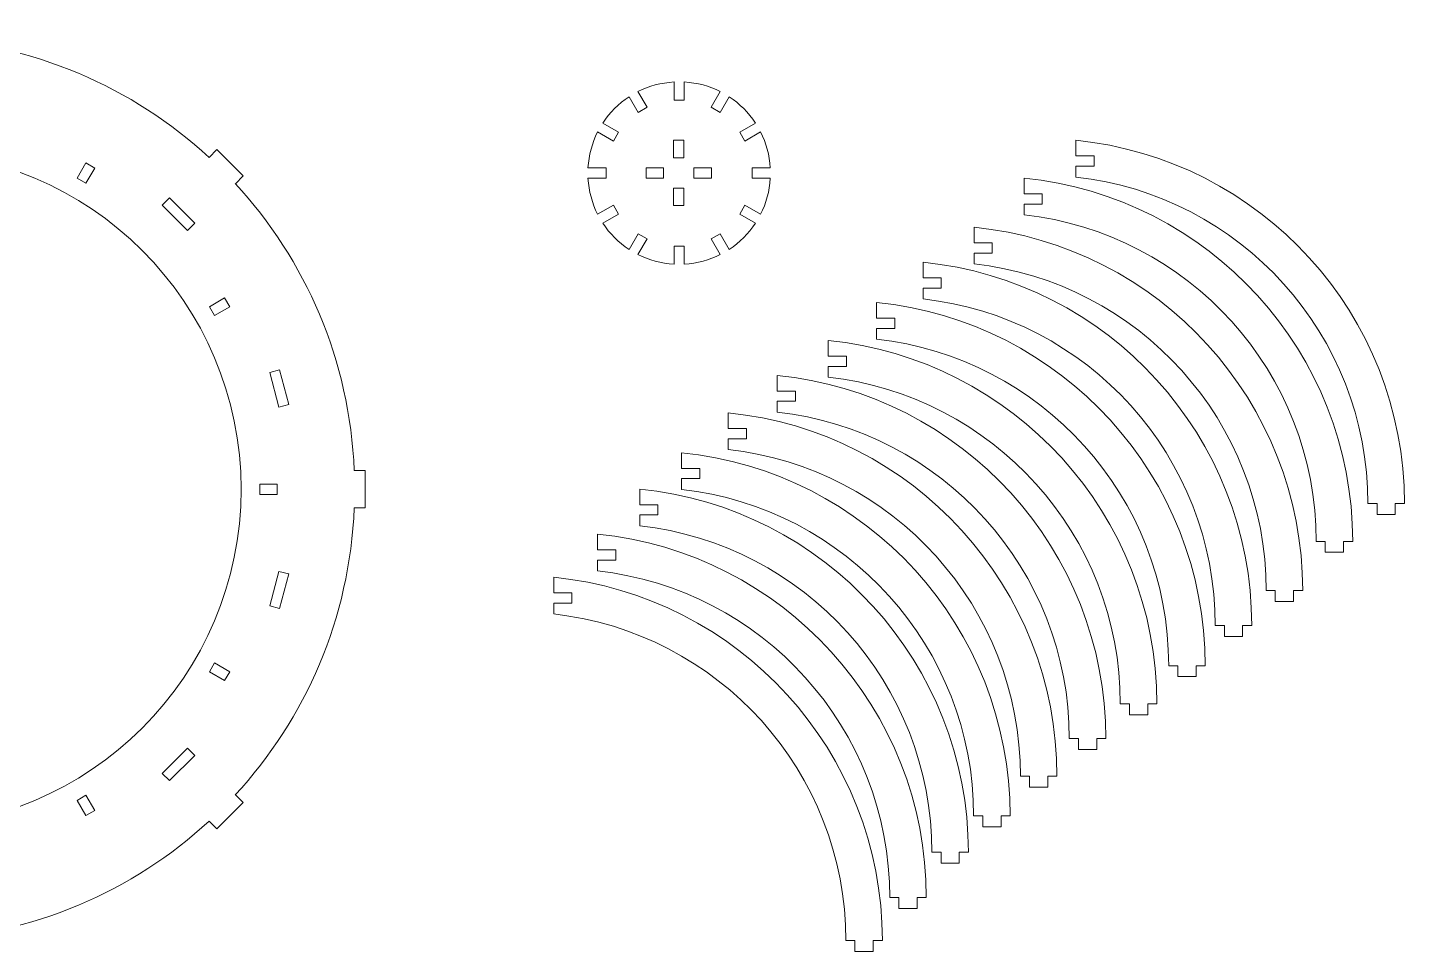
# Model space of a CAD drawing. Header units: centimetres. Extents: x -57 to 189, y -76 to 83.
# Drawn here: x 3.97 to 41.68, y -7.76 to 17.55 of the extents above; entities that cross this region are included whole.
import ezdxf

# ---------------------------------------------------------------- set-up
doc = ezdxf.new("R2010")
doc.units = ezdxf.units.CM
doc.header["$MEASUREMENT"] = 0
doc.layers.add('DEFAULT', color=7, linetype='Continuous')

msp = doc.modelspace()

# ---------------------------------------------------------------- linework, layer by layer
at = {"layer": 'DEFAULT', "color": 250, "lineweight": 9}
for points in [[(20.91025, 13.4235), (21.39025, 13.4235), (21.39025, 13.7035), (20.91025, 13.7035), (20.91025, 13.4235)], [(22.2202, 13.4235), (22.7002, 13.4235), (22.7002, 13.7035), (22.2202, 13.7035), (22.2202, 13.4235)]]:
    msp.add_lwpolyline(points, close=True, dxfattribs=at)
msp.add_ellipse((0.5728, 4.89988), major_axis=(0, 9.25), ratio=1, dxfattribs=at)
for points, knots in [([(-8.51707, 13.27295), (-8.51707, 13.27295), (-8.5193, 13.27073), (-8.5193, 13.27073), (-8.5193, 13.27073), (-8.5193, 13.27073), (-8.73143, 13.48286), (-8.73143, 13.48286), (-8.73143, 13.48286), (-8.73143, 13.48286), (-8.01018, 14.20411), (-8.01018, 14.20411), (-8.01018, 14.20411), (-8.01018, 14.20411), (-7.79805, 13.99198), (-7.79805, 13.99198), (-7.79805, 13.99198), (-7.79805, 13.99198), (-7.80026, 13.98977), (-7.80026, 13.98977), (-7.80026, 13.98977), (-5.71488, 15.91167), (-2.96654, 17.12509), (0.0628, 17.24805), (0.0628, 17.24805), (0.0628, 17.24805), (0.0628, 17.54805), (0.0628, 17.54805), (0.0628, 17.54805), (0.0628, 17.54805), (1.0828, 17.54805), (1.0828, 17.54805), (1.0828, 17.54805), (1.0828, 17.54805), (1.0828, 17.24805), (1.0828, 17.24805), (1.0828, 17.24805), (4.1122, 17.12509), (6.8606, 15.91161), (8.94599, 13.98965), (8.94599, 13.98965), (8.94599, 13.98965), (8.94382, 13.99182), (8.94382, 13.99182), (8.94382, 13.99182), (8.94382, 13.99182), (9.15595, 14.20396), (9.15595, 14.20396), (9.15595, 14.20396), (9.15595, 14.20396), (9.8772, 13.48271), (9.8772, 13.48271), (9.8772, 13.48271), (9.8772, 13.48271), (9.66507, 13.27057), (9.66507, 13.27057), (9.66507, 13.27057), (9.66507, 13.27057), (9.66256, 13.27308), (9.66256, 13.27308), (9.66256, 13.27308), (11.58459, 11.18763), (12.79806, 8.43913), (12.92098, 5.40965), (12.92098, 5.40965), (12.92098, 5.40965), (13.22098, 5.40965), (13.22098, 5.40965), (13.22098, 5.40965), (13.22098, 5.40965), (13.22098, 4.38965), (13.22098, 4.38965), (13.22098, 4.38965), (13.22098, 4.38965), (12.92098, 4.39017), (12.92098, 4.39017), (12.92098, 4.39017), (12.79808, 1.36058), (11.58453, -1.38798), (9.66242, -3.47346), (9.66242, -3.47346), (9.66242, -3.47346), (9.66474, -3.47114), (9.66474, -3.47114), (9.66474, -3.47114), (9.66474, -3.47114), (9.87688, -3.68327), (9.87688, -3.68327), (9.87688, -3.68327), (9.87688, -3.68327), (9.15563, -4.40452), (9.15563, -4.40452), (9.15563, -4.40452), (9.15563, -4.40452), (8.94349, -4.19239), (8.94349, -4.19239), (8.94349, -4.19239), (8.94349, -4.19239), (8.94614, -4.18974), (8.94614, -4.18974), (8.94614, -4.18974), (6.86068, -6.11184), (4.11213, -7.32538), (1.08257, -7.4483), (1.08257, -7.4483), (1.08257, -7.4483), (1.08257, -7.7483), (1.08257, -7.7483), (1.08257, -7.7483), (1.08257, -7.7483), (0.06257, -7.7483), (0.06257, -7.7483), (0.06257, -7.7483), (0.06257, -7.7483), (0.0631, -7.4483), (0.0631, -7.4483), (0.0631, -7.4483), (-2.96635, -7.3254), (-5.71482, -6.11195), (-7.80027, -4.18999), (-7.80027, -4.18999), (-7.80027, -4.18999), (-7.79805, -4.19222), (-7.79805, -4.19222), (-7.79805, -4.19222), (-7.79805, -4.19222), (-8.01018, -4.40435), (-8.01018, -4.40435), (-8.01018, -4.40435), (-8.01018, -4.40435), (-8.73143, -3.6831), (-8.73143, -3.6831), (-8.73143, -3.6831), (-8.73143, -3.6831), (-8.5193, -3.47097), (-8.5193, -3.47097), (-8.5193, -3.47097), (-8.5193, -3.47097), (-8.51709, -3.47318), (-8.51709, -3.47318), (-8.51709, -3.47318), (-10.43899, -1.3878), (-11.65241, 1.36054), (-11.77537, 4.38988), (-11.77537, 4.38988), (-11.77537, 4.38988), (-12.07537, 4.38988), (-12.07537, 4.38988), (-12.07537, 4.38988), (-12.07537, 4.38988), (-12.07537, 5.40988), (-12.07537, 5.40988), (-12.07537, 5.40988), (-12.07537, 5.40988), (-11.77537, 5.40988), (-11.77537, 5.40988), (-11.77537, 5.40988), (-11.65241, 8.43922), (-10.43897, 11.18757), (-8.51707, 13.27295)], [0, 0, 0, 0, 0.02439024, 0.02439024, 0.02439024, 0.02439024, 0.04878049, 0.04878049, 0.04878049, 0.04878049, 0.07317073, 0.07317073, 0.07317073, 0.07317073, 0.09756098, 0.09756098, 0.09756098, 0.09756098, 0.12195122, 0.12195122, 0.12195122, 0.12195122, 0.14634146, 0.14634146, 0.14634146, 0.14634146, 0.17073171, 0.17073171, 0.17073171, 0.17073171, 0.19512195, 0.19512195, 0.19512195, 0.19512195, 0.2195122, 0.2195122, 0.2195122, 0.2195122, 0.24390244, 0.24390244, 0.24390244, 0.24390244, 0.26829268, 0.26829268, 0.26829268, 0.26829268, 0.29268293, 0.29268293, 0.29268293, 0.29268293, 0.31707317, 0.31707317, 0.31707317, 0.31707317, 0.34146341, 0.34146341, 0.34146341, 0.34146341, 0.36585366, 0.36585366, 0.36585366, 0.36585366, 0.3902439, 0.3902439, 0.3902439, 0.3902439, 0.41463415, 0.41463415, 0.41463415, 0.41463415, 0.43902439, 0.43902439, 0.43902439, 0.43902439, 0.46341463, 0.46341463, 0.46341463, 0.46341463, 0.48780488, 0.48780488, 0.48780488, 0.48780488, 0.51219512, 0.51219512, 0.51219512, 0.51219512, 0.53658537, 0.53658537, 0.53658537, 0.53658537, 0.56097561, 0.56097561, 0.56097561, 0.56097561, 0.58536585, 0.58536585, 0.58536585, 0.58536585, 0.6097561, 0.6097561, 0.6097561, 0.6097561, 0.63414634, 0.63414634, 0.63414634, 0.63414634, 0.65853659, 0.65853659, 0.65853659, 0.65853659, 0.68292683, 0.68292683, 0.68292683, 0.68292683, 0.70731707, 0.70731707, 0.70731707, 0.70731707, 0.73170732, 0.73170732, 0.73170732, 0.73170732, 0.75609756, 0.75609756, 0.75609756, 0.75609756, 0.7804878, 0.7804878, 0.7804878, 0.7804878, 0.80487805, 0.80487805, 0.80487805, 0.80487805, 0.82926829, 0.82926829, 0.82926829, 0.82926829, 0.85365854, 0.85365854, 0.85365854, 0.85365854, 0.87804878, 0.87804878, 0.87804878, 0.87804878, 0.90243902, 0.90243902, 0.90243902, 0.90243902, 0.92682927, 0.92682927, 0.92682927, 0.92682927, 0.95121951, 0.95121951, 0.95121951, 0.95121951, 1, 1, 1, 1]), ([(20.69026, 15.79226), (20.69026, 15.79226), (20.93857, 15.36218), (20.93857, 15.36218), (20.93857, 15.36218), (20.93857, 15.36218), (20.69609, 15.22218), (20.69609, 15.22218), (20.69609, 15.22218), (20.69609, 15.22218), (20.44791, 15.65205), (20.44791, 15.65205), (20.44791, 15.65205), (20.16036, 15.46343), (19.91403, 15.21711), (19.72541, 14.92956), (19.72541, 14.92956), (19.72541, 14.92956), (20.15528, 14.68137), (20.15528, 14.68137), (20.15528, 14.68137), (20.15528, 14.68137), (20.01528, 14.43889), (20.01528, 14.43889), (20.01528, 14.43889), (20.01528, 14.43889), (19.58519, 14.6872), (19.58519, 14.6872), (19.58519, 14.6872), (19.43371, 14.38778), (19.3407, 14.05375), (19.32118, 13.70013), (19.32118, 13.70013), (19.32118, 13.70013), (19.81733, 13.70013), (19.81733, 13.70013), (19.81733, 13.70013), (19.81733, 13.70013), (19.81733, 13.42013), (19.81733, 13.42013), (19.81733, 13.42013), (19.81733, 13.42013), (19.32118, 13.42013), (19.32118, 13.42013), (19.32118, 13.42013), (19.3407, 13.06651), (19.43372, 12.73247), (19.5852, 12.43306), (19.5852, 12.43306), (19.5852, 12.43306), (20.01528, 12.68137), (20.01528, 12.68137), (20.01528, 12.68137), (20.01528, 12.68137), (20.15528, 12.43889), (20.15528, 12.43889), (20.15528, 12.43889), (20.15528, 12.43889), (19.72541, 12.19071), (19.72541, 12.19071), (19.72541, 12.19071), (19.91402, 11.90315), (20.16035, 11.65683), (20.4479, 11.46821), (20.4479, 11.46821), (20.4479, 11.46821), (20.69609, 11.89808), (20.69609, 11.89808), (20.69609, 11.89808), (20.69609, 11.89808), (20.93857, 11.75808), (20.93857, 11.75808), (20.93857, 11.75808), (20.93857, 11.75808), (20.69026, 11.32799), (20.69026, 11.32799), (20.69026, 11.32799), (20.98967, 11.17651), (21.32371, 11.0835), (21.67733, 11.06398), (21.67733, 11.06398), (21.67733, 11.06398), (21.67733, 11.56013), (21.67733, 11.56013), (21.67733, 11.56013), (21.67733, 11.56013), (21.95733, 11.56013), (21.95733, 11.56013), (21.95733, 11.56013), (21.95733, 11.56013), (21.95733, 11.06398), (21.95733, 11.06398), (21.95733, 11.06398), (22.31095, 11.0835), (22.64499, 11.17652), (22.9444, 11.328), (22.9444, 11.328), (22.9444, 11.328), (22.69609, 11.75808), (22.69609, 11.75808), (22.69609, 11.75808), (22.69609, 11.75808), (22.93857, 11.89808), (22.93857, 11.89808), (22.93857, 11.89808), (22.93857, 11.89808), (23.18675, 11.46821), (23.18675, 11.46821), (23.18675, 11.46821), (23.47431, 11.65682), (23.72063, 11.90315), (23.90925, 12.1907), (23.90925, 12.1907), (23.90925, 12.1907), (23.47938, 12.43889), (23.47938, 12.43889), (23.47938, 12.43889), (23.47938, 12.43889), (23.61938, 12.68137), (23.61938, 12.68137), (23.61938, 12.68137), (23.61938, 12.68137), (24.04947, 12.43306), (24.04947, 12.43306), (24.04947, 12.43306), (24.20095, 12.73247), (24.29396, 13.06651), (24.31348, 13.42013), (24.31348, 13.42013), (24.31348, 13.42013), (23.81733, 13.42013), (23.81733, 13.42013), (23.81733, 13.42013), (23.81733, 13.42013), (23.81733, 13.70013), (23.81733, 13.70013), (23.81733, 13.70013), (23.81733, 13.70013), (24.31348, 13.70013), (24.31348, 13.70013), (24.31348, 13.70013), (24.29396, 14.05375), (24.20094, 14.38779), (24.04946, 14.6872), (24.04946, 14.6872), (24.04946, 14.6872), (23.61938, 14.43889), (23.61938, 14.43889), (23.61938, 14.43889), (23.61938, 14.43889), (23.47938, 14.68137), (23.47938, 14.68137), (23.47938, 14.68137), (23.47938, 14.68137), (23.90925, 14.92955), (23.90925, 14.92955), (23.90925, 14.92955), (23.72064, 15.21711), (23.47431, 15.46343), (23.18676, 15.65205), (23.18676, 15.65205), (23.18676, 15.65205), (22.93857, 15.22218), (22.93857, 15.22218), (22.93857, 15.22218), (22.93857, 15.22218), (22.69609, 15.36218), (22.69609, 15.36218), (22.69609, 15.36218), (22.69609, 15.36218), (22.9444, 15.79227), (22.9444, 15.79227), (22.9444, 15.79227), (22.64499, 15.94375), (22.31095, 16.03676), (21.95733, 16.05628), (21.95733, 16.05628), (21.95733, 16.05628), (21.95733, 15.56013), (21.95733, 15.56013), (21.95733, 15.56013), (21.95733, 15.56013), (21.67733, 15.56013), (21.67733, 15.56013), (21.67733, 15.56013), (21.67733, 15.56013), (21.67733, 16.05628), (21.67733, 16.05628), (21.67733, 16.05628), (21.32371, 16.03677), (20.98968, 15.94374), (20.69026, 15.79226)], [0, 0, 0, 0, 0.02040816, 0.02040816, 0.02040816, 0.02040816, 0.04081633, 0.04081633, 0.04081633, 0.04081633, 0.06122449, 0.06122449, 0.06122449, 0.06122449, 0.08163265, 0.08163265, 0.08163265, 0.08163265, 0.10204082, 0.10204082, 0.10204082, 0.10204082, 0.12244898, 0.12244898, 0.12244898, 0.12244898, 0.14285714, 0.14285714, 0.14285714, 0.14285714, 0.16326531, 0.16326531, 0.16326531, 0.16326531, 0.18367347, 0.18367347, 0.18367347, 0.18367347, 0.20408163, 0.20408163, 0.20408163, 0.20408163, 0.2244898, 0.2244898, 0.2244898, 0.2244898, 0.24489796, 0.24489796, 0.24489796, 0.24489796, 0.26530612, 0.26530612, 0.26530612, 0.26530612, 0.28571429, 0.28571429, 0.28571429, 0.28571429, 0.30612245, 0.30612245, 0.30612245, 0.30612245, 0.32653061, 0.32653061, 0.32653061, 0.32653061, 0.34693878, 0.34693878, 0.34693878, 0.34693878, 0.36734694, 0.36734694, 0.36734694, 0.36734694, 0.3877551, 0.3877551, 0.3877551, 0.3877551, 0.40816327, 0.40816327, 0.40816327, 0.40816327, 0.42857143, 0.42857143, 0.42857143, 0.42857143, 0.44897959, 0.44897959, 0.44897959, 0.44897959, 0.46938776, 0.46938776, 0.46938776, 0.46938776, 0.48979592, 0.48979592, 0.48979592, 0.48979592, 0.51020408, 0.51020408, 0.51020408, 0.51020408, 0.53061224, 0.53061224, 0.53061224, 0.53061224, 0.55102041, 0.55102041, 0.55102041, 0.55102041, 0.57142857, 0.57142857, 0.57142857, 0.57142857, 0.59183673, 0.59183673, 0.59183673, 0.59183673, 0.6122449, 0.6122449, 0.6122449, 0.6122449, 0.63265306, 0.63265306, 0.63265306, 0.63265306, 0.65306122, 0.65306122, 0.65306122, 0.65306122, 0.67346939, 0.67346939, 0.67346939, 0.67346939, 0.69387755, 0.69387755, 0.69387755, 0.69387755, 0.71428571, 0.71428571, 0.71428571, 0.71428571, 0.73469388, 0.73469388, 0.73469388, 0.73469388, 0.75510204, 0.75510204, 0.75510204, 0.75510204, 0.7755102, 0.7755102, 0.7755102, 0.7755102, 0.79591837, 0.79591837, 0.79591837, 0.79591837, 0.81632653, 0.81632653, 0.81632653, 0.81632653, 0.83673469, 0.83673469, 0.83673469, 0.83673469, 0.85714286, 0.85714286, 0.85714286, 0.85714286, 0.87755102, 0.87755102, 0.87755102, 0.87755102, 0.89795918, 0.89795918, 0.89795918, 0.89795918, 0.91836735, 0.91836735, 0.91836735, 0.91836735, 0.93877551, 0.93877551, 0.93877551, 0.93877551, 0.95918367, 0.95918367, 0.95918367, 0.95918367, 1, 1, 1, 1]), ([(21.66522, 13.97847), (21.66522, 13.97847), (21.66522, 14.45847), (21.66522, 14.45847), (21.66522, 14.45847), (21.66522, 14.45847), (21.94522, 14.45847), (21.94522, 14.45847), (21.94522, 14.45847), (21.94522, 14.45847), (21.94522, 13.97847), (21.94522, 13.97847), (21.94522, 13.97847), (21.94522, 13.97847), (21.66522, 13.97847), (21.66522, 13.97847)], [0, 0, 0, 0, 0.2, 0.2, 0.2, 0.2, 0.4, 0.4, 0.4, 0.4, 0.6, 0.6, 0.6, 0.6, 1, 1, 1, 1]), ([(32.67917, 14.02884), (32.67917, 14.02884), (32.67917, 14.45847), (32.67917, 14.45847), (32.67917, 14.45847), (37.73248, 13.95675), (41.67917, 9.6932), (41.67917, 4.50785), (41.67917, 4.50785), (41.67917, 4.50785), (41.42918, 4.50785), (41.42918, 4.50785), (41.42918, 4.50785), (41.42918, 4.50785), (41.42918, 4.20785), (41.42918, 4.20785), (41.42918, 4.20785), (41.42918, 4.20785), (40.92918, 4.20785), (40.92918, 4.20785), (40.92918, 4.20785), (40.92918, 4.20785), (40.92918, 4.50785), (40.92918, 4.50785), (40.92918, 4.50785), (40.92918, 4.50785), (40.67917, 4.50785), (40.67917, 4.50785), (40.67917, 4.50785), (40.67917, 9.1404), (37.17911, 12.95548), (32.67917, 13.45292), (32.67917, 13.45292), (32.67917, 13.45292), (32.67917, 13.74884), (32.67917, 13.74884), (32.67917, 13.74884), (32.67917, 13.74884), (33.17917, 13.74884), (33.17917, 13.74884), (33.17917, 13.74884), (33.17917, 13.74884), (33.17917, 14.02884), (33.17917, 14.02884), (33.17917, 14.02884), (33.17917, 14.02884), (32.67917, 14.02884), (32.67917, 14.02884)], [0, 0, 0, 0, 0.07692308, 0.07692308, 0.07692308, 0.07692308, 0.15384615, 0.15384615, 0.15384615, 0.15384615, 0.23076923, 0.23076923, 0.23076923, 0.23076923, 0.30769231, 0.30769231, 0.30769231, 0.30769231, 0.38461538, 0.38461538, 0.38461538, 0.38461538, 0.46153846, 0.46153846, 0.46153846, 0.46153846, 0.53846154, 0.53846154, 0.53846154, 0.53846154, 0.61538462, 0.61538462, 0.61538462, 0.61538462, 0.69230769, 0.69230769, 0.69230769, 0.69230769, 0.76923077, 0.76923077, 0.76923077, 0.76923077, 0.84615385, 0.84615385, 0.84615385, 0.84615385, 1, 1, 1, 1]), ([(5.57403, 13.28228), (5.57403, 13.28228), (5.81403, 13.69798), (5.81403, 13.69798), (5.81403, 13.69798), (5.81403, 13.69798), (5.57154, 13.83798), (5.57154, 13.83798), (5.57154, 13.83798), (5.57154, 13.83798), (5.33154, 13.42228), (5.33154, 13.42228), (5.33154, 13.42228), (5.33154, 13.42228), (5.57403, 13.28228), (5.57403, 13.28228)], [0, 0, 0, 0, 0.2, 0.2, 0.2, 0.2, 0.4, 0.4, 0.4, 0.4, 0.6, 0.6, 0.6, 0.6, 1, 1, 1, 1]), ([(31.261, 12.99387), (31.261, 12.99387), (31.261, 13.4235), (31.261, 13.4235), (31.261, 13.4235), (36.31431, 12.92178), (40.261, 8.65823), (40.261, 3.47288), (40.261, 3.47288), (40.261, 3.47288), (40.01101, 3.47288), (40.01101, 3.47288), (40.01101, 3.47288), (40.01101, 3.47288), (40.01101, 3.17288), (40.01101, 3.17288), (40.01101, 3.17288), (40.01101, 3.17288), (39.51101, 3.17288), (39.51101, 3.17288), (39.51101, 3.17288), (39.51101, 3.17288), (39.51101, 3.47288), (39.51101, 3.47288), (39.51101, 3.47288), (39.51101, 3.47288), (39.261, 3.47288), (39.261, 3.47288), (39.261, 3.47288), (39.261, 8.10543), (35.76094, 11.92051), (31.261, 12.41795), (31.261, 12.41795), (31.261, 12.41795), (31.261, 12.71387), (31.261, 12.71387), (31.261, 12.71387), (31.261, 12.71387), (31.761, 12.71387), (31.761, 12.71387), (31.761, 12.71387), (31.761, 12.71387), (31.761, 12.99387), (31.761, 12.99387), (31.761, 12.99387), (31.761, 12.99387), (31.261, 12.99387), (31.261, 12.99387)], [0, 0, 0, 0, 0.07692308, 0.07692308, 0.07692308, 0.07692308, 0.15384615, 0.15384615, 0.15384615, 0.15384615, 0.23076923, 0.23076923, 0.23076923, 0.23076923, 0.30769231, 0.30769231, 0.30769231, 0.30769231, 0.38461538, 0.38461538, 0.38461538, 0.38461538, 0.46153846, 0.46153846, 0.46153846, 0.46153846, 0.53846154, 0.53846154, 0.53846154, 0.53846154, 0.61538462, 0.61538462, 0.61538462, 0.61538462, 0.69230769, 0.69230769, 0.69230769, 0.69230769, 0.76923077, 0.76923077, 0.76923077, 0.76923077, 0.84615385, 0.84615385, 0.84615385, 0.84615385, 1, 1, 1, 1]), ([(7.86178, 12.88183), (7.86178, 12.88183), (8.55475, 12.18886), (8.55475, 12.18886), (8.55475, 12.18886), (8.55475, 12.18886), (8.35676, 11.99087), (8.35676, 11.99087), (8.35676, 11.99087), (8.35676, 11.99087), (7.66379, 12.68384), (7.66379, 12.68384), (7.66379, 12.68384), (7.66379, 12.68384), (7.86178, 12.88183), (7.86178, 12.88183)], [0, 0, 0, 0, 0.2, 0.2, 0.2, 0.2, 0.4, 0.4, 0.4, 0.4, 0.6, 0.6, 0.6, 0.6, 1, 1, 1, 1]), ([(21.66522, 12.66852), (21.66522, 12.66852), (21.66522, 13.14852), (21.66522, 13.14852), (21.66522, 13.14852), (21.66522, 13.14852), (21.94522, 13.14852), (21.94522, 13.14852), (21.94522, 13.14852), (21.94522, 13.14852), (21.94522, 12.66852), (21.94522, 12.66852), (21.94522, 12.66852), (21.94522, 12.66852), (21.66522, 12.66852), (21.66522, 12.66852)], [0, 0, 0, 0, 0.2, 0.2, 0.2, 0.2, 0.4, 0.4, 0.4, 0.4, 0.6, 0.6, 0.6, 0.6, 1, 1, 1, 1]), ([(29.89208, 11.64787), (29.89208, 11.64787), (29.89208, 12.0775), (29.89208, 12.0775), (29.89208, 12.0775), (34.94539, 11.57578), (38.89208, 7.31223), (38.89208, 2.12688), (38.89208, 2.12688), (38.89208, 2.12688), (38.64209, 2.12688), (38.64209, 2.12688), (38.64209, 2.12688), (38.64209, 2.12688), (38.64209, 1.82688), (38.64209, 1.82688), (38.64209, 1.82688), (38.64209, 1.82688), (38.14209, 1.82688), (38.14209, 1.82688), (38.14209, 1.82688), (38.14209, 1.82688), (38.14209, 2.12688), (38.14209, 2.12688), (38.14209, 2.12688), (38.14209, 2.12688), (37.89208, 2.12688), (37.89208, 2.12688), (37.89208, 2.12688), (37.89208, 6.75943), (34.39202, 10.57451), (29.89208, 11.07195), (29.89208, 11.07195), (29.89208, 11.07195), (29.89208, 11.36787), (29.89208, 11.36787), (29.89208, 11.36787), (29.89208, 11.36787), (30.39208, 11.36787), (30.39208, 11.36787), (30.39208, 11.36787), (30.39208, 11.36787), (30.39208, 11.64787), (30.39208, 11.64787), (30.39208, 11.64787), (30.39208, 11.64787), (29.89208, 11.64787), (29.89208, 11.64787)], [0, 0, 0, 0, 0.07692308, 0.07692308, 0.07692308, 0.07692308, 0.15384615, 0.15384615, 0.15384615, 0.15384615, 0.23076923, 0.23076923, 0.23076923, 0.23076923, 0.30769231, 0.30769231, 0.30769231, 0.30769231, 0.38461538, 0.38461538, 0.38461538, 0.38461538, 0.46153846, 0.46153846, 0.46153846, 0.46153846, 0.53846154, 0.53846154, 0.53846154, 0.53846154, 0.61538462, 0.61538462, 0.61538462, 0.61538462, 0.69230769, 0.69230769, 0.69230769, 0.69230769, 0.76923077, 0.76923077, 0.76923077, 0.76923077, 0.84615385, 0.84615385, 0.84615385, 0.84615385, 1, 1, 1, 1]), ([(28.49684, 10.68877), (28.49684, 10.68877), (28.49684, 11.1184), (28.49684, 11.1184), (28.49684, 11.1184), (33.55015, 10.61668), (37.49684, 6.35313), (37.49684, 1.16778), (37.49684, 1.16778), (37.49684, 1.16778), (37.24685, 1.16778), (37.24685, 1.16778), (37.24685, 1.16778), (37.24685, 1.16778), (37.24685, 0.86778), (37.24685, 0.86778), (37.24685, 0.86778), (37.24685, 0.86778), (36.74685, 0.86778), (36.74685, 0.86778), (36.74685, 0.86778), (36.74685, 0.86778), (36.74685, 1.16778), (36.74685, 1.16778), (36.74685, 1.16778), (36.74685, 1.16778), (36.49684, 1.16778), (36.49684, 1.16778), (36.49684, 1.16778), (36.49684, 5.80033), (32.99678, 9.61541), (28.49684, 10.11285), (28.49684, 10.11285), (28.49684, 10.11285), (28.49684, 10.40877), (28.49684, 10.40877), (28.49684, 10.40877), (28.49684, 10.40877), (28.99684, 10.40877), (28.99684, 10.40877), (28.99684, 10.40877), (28.99684, 10.40877), (28.99684, 10.68877), (28.99684, 10.68877), (28.99684, 10.68877), (28.99684, 10.68877), (28.49684, 10.68877), (28.49684, 10.68877)], [0, 0, 0, 0, 0.07692308, 0.07692308, 0.07692308, 0.07692308, 0.15384615, 0.15384615, 0.15384615, 0.15384615, 0.23076923, 0.23076923, 0.23076923, 0.23076923, 0.30769231, 0.30769231, 0.30769231, 0.30769231, 0.38461538, 0.38461538, 0.38461538, 0.38461538, 0.46153846, 0.46153846, 0.46153846, 0.46153846, 0.53846154, 0.53846154, 0.53846154, 0.53846154, 0.61538462, 0.61538462, 0.61538462, 0.61538462, 0.69230769, 0.69230769, 0.69230769, 0.69230769, 0.76923077, 0.76923077, 0.76923077, 0.76923077, 0.84615385, 0.84615385, 0.84615385, 0.84615385, 1, 1, 1, 1]), ([(9.0952, 9.65864), (9.0952, 9.65864), (9.5109, 9.89864), (9.5109, 9.89864), (9.5109, 9.89864), (9.5109, 9.89864), (9.3709, 10.14112), (9.3709, 10.14112), (9.3709, 10.14112), (9.3709, 10.14112), (8.9552, 9.90112), (8.9552, 9.90112), (8.9552, 9.90112), (8.9552, 9.90112), (9.0952, 9.65864), (9.0952, 9.65864)], [0, 0, 0, 0, 0.2, 0.2, 0.2, 0.2, 0.4, 0.4, 0.4, 0.4, 0.6, 0.6, 0.6, 0.6, 1, 1, 1, 1]), ([(27.22313, 9.58795), (27.22313, 9.58795), (27.22313, 10.01758), (27.22313, 10.01758), (27.22313, 10.01758), (32.27644, 9.51586), (36.22313, 5.25231), (36.22313, 0.06696), (36.22313, 0.06696), (36.22313, 0.06696), (35.97314, 0.06696), (35.97314, 0.06696), (35.97314, 0.06696), (35.97314, 0.06696), (35.97314, -0.23304), (35.97314, -0.23304), (35.97314, -0.23304), (35.97314, -0.23304), (35.47314, -0.23304), (35.47314, -0.23304), (35.47314, -0.23304), (35.47314, -0.23304), (35.47314, 0.06696), (35.47314, 0.06696), (35.47314, 0.06696), (35.47314, 0.06696), (35.22313, 0.06696), (35.22313, 0.06696), (35.22313, 0.06696), (35.22313, 4.69951), (31.72307, 8.51459), (27.22313, 9.01203), (27.22313, 9.01203), (27.22313, 9.01203), (27.22313, 9.30795), (27.22313, 9.30795), (27.22313, 9.30795), (27.22313, 9.30795), (27.72313, 9.30795), (27.72313, 9.30795), (27.72313, 9.30795), (27.72313, 9.30795), (27.72313, 9.58795), (27.72313, 9.58795), (27.72313, 9.58795), (27.72313, 9.58795), (27.22313, 9.58795), (27.22313, 9.58795)], [0, 0, 0, 0, 0.07692308, 0.07692308, 0.07692308, 0.07692308, 0.15384615, 0.15384615, 0.15384615, 0.15384615, 0.23076923, 0.23076923, 0.23076923, 0.23076923, 0.30769231, 0.30769231, 0.30769231, 0.30769231, 0.38461538, 0.38461538, 0.38461538, 0.38461538, 0.46153846, 0.46153846, 0.46153846, 0.46153846, 0.53846154, 0.53846154, 0.53846154, 0.53846154, 0.61538462, 0.61538462, 0.61538462, 0.61538462, 0.69230769, 0.69230769, 0.69230769, 0.69230769, 0.76923077, 0.76923077, 0.76923077, 0.76923077, 0.84615385, 0.84615385, 0.84615385, 0.84615385, 1, 1, 1, 1]), ([(25.89859, 8.54568), (25.89859, 8.54568), (25.89859, 8.97531), (25.89859, 8.97531), (25.89859, 8.97531), (30.9519, 8.47359), (34.89859, 4.21004), (34.89859, -0.97531), (34.89859, -0.97531), (34.89859, -0.97531), (34.6486, -0.97531), (34.6486, -0.97531), (34.6486, -0.97531), (34.6486, -0.97531), (34.6486, -1.27531), (34.6486, -1.27531), (34.6486, -1.27531), (34.6486, -1.27531), (34.1486, -1.27531), (34.1486, -1.27531), (34.1486, -1.27531), (34.1486, -1.27531), (34.1486, -0.97531), (34.1486, -0.97531), (34.1486, -0.97531), (34.1486, -0.97531), (33.89859, -0.97531), (33.89859, -0.97531), (33.89859, -0.97531), (33.89859, 3.65724), (30.39853, 7.47232), (25.89859, 7.96976), (25.89859, 7.96976), (25.89859, 7.96976), (25.89859, 8.26568), (25.89859, 8.26568), (25.89859, 8.26568), (25.89859, 8.26568), (26.39859, 8.26568), (26.39859, 8.26568), (26.39859, 8.26568), (26.39859, 8.26568), (26.39859, 8.54568), (26.39859, 8.54568), (26.39859, 8.54568), (26.39859, 8.54568), (25.89859, 8.54568), (25.89859, 8.54568)], [0, 0, 0, 0, 0.07692308, 0.07692308, 0.07692308, 0.07692308, 0.15384615, 0.15384615, 0.15384615, 0.15384615, 0.23076923, 0.23076923, 0.23076923, 0.23076923, 0.30769231, 0.30769231, 0.30769231, 0.30769231, 0.38461538, 0.38461538, 0.38461538, 0.38461538, 0.46153846, 0.46153846, 0.46153846, 0.46153846, 0.53846154, 0.53846154, 0.53846154, 0.53846154, 0.61538462, 0.61538462, 0.61538462, 0.61538462, 0.69230769, 0.69230769, 0.69230769, 0.69230769, 0.76923077, 0.76923077, 0.76923077, 0.76923077, 0.84615385, 0.84615385, 0.84615385, 0.84615385, 1, 1, 1, 1]), ([(10.8594, 7.14888), (10.8594, 7.14888), (10.60576, 8.09549), (10.60576, 8.09549), (10.60576, 8.09549), (10.60576, 8.09549), (10.87622, 8.16796), (10.87622, 8.16796), (10.87622, 8.16796), (10.87622, 8.16796), (11.12986, 7.22135), (11.12986, 7.22135), (11.12986, 7.22135), (11.12986, 7.22135), (10.8594, 7.14888), (10.8594, 7.14888)], [0, 0, 0, 0, 0.2, 0.2, 0.2, 0.2, 0.4, 0.4, 0.4, 0.4, 0.6, 0.6, 0.6, 0.6, 1, 1, 1, 1]), ([(24.50159, 7.58868), (24.50159, 7.58868), (24.50159, 8.01831), (24.50159, 8.01831), (24.50159, 8.01831), (29.5549, 7.51659), (33.50159, 3.25304), (33.50159, -1.93231), (33.50159, -1.93231), (33.50159, -1.93231), (33.2516, -1.93231), (33.2516, -1.93231), (33.2516, -1.93231), (33.2516, -1.93231), (33.2516, -2.23231), (33.2516, -2.23231), (33.2516, -2.23231), (33.2516, -2.23231), (32.7516, -2.23231), (32.7516, -2.23231), (32.7516, -2.23231), (32.7516, -2.23231), (32.7516, -1.93231), (32.7516, -1.93231), (32.7516, -1.93231), (32.7516, -1.93231), (32.50159, -1.93231), (32.50159, -1.93231), (32.50159, -1.93231), (32.50159, 2.70024), (29.00153, 6.51532), (24.50159, 7.01276), (24.50159, 7.01276), (24.50159, 7.01276), (24.50159, 7.30868), (24.50159, 7.30868), (24.50159, 7.30868), (24.50159, 7.30868), (25.00159, 7.30868), (25.00159, 7.30868), (25.00159, 7.30868), (25.00159, 7.30868), (25.00159, 7.58868), (25.00159, 7.58868), (25.00159, 7.58868), (25.00159, 7.58868), (24.50159, 7.58868), (24.50159, 7.58868)], [0, 0, 0, 0, 0.07692308, 0.07692308, 0.07692308, 0.07692308, 0.15384615, 0.15384615, 0.15384615, 0.15384615, 0.23076923, 0.23076923, 0.23076923, 0.23076923, 0.30769231, 0.30769231, 0.30769231, 0.30769231, 0.38461538, 0.38461538, 0.38461538, 0.38461538, 0.46153846, 0.46153846, 0.46153846, 0.46153846, 0.53846154, 0.53846154, 0.53846154, 0.53846154, 0.61538462, 0.61538462, 0.61538462, 0.61538462, 0.69230769, 0.69230769, 0.69230769, 0.69230769, 0.76923077, 0.76923077, 0.76923077, 0.76923077, 0.84615385, 0.84615385, 0.84615385, 0.84615385, 1, 1, 1, 1]), ([(23.16358, 6.56211), (23.16358, 6.56211), (23.16358, 6.99174), (23.16358, 6.99174), (23.16358, 6.99174), (28.21689, 6.49002), (32.16358, 2.22647), (32.16358, -2.95888), (32.16358, -2.95888), (32.16358, -2.95888), (31.91359, -2.95888), (31.91359, -2.95888), (31.91359, -2.95888), (31.91359, -2.95888), (31.91359, -3.25888), (31.91359, -3.25888), (31.91359, -3.25888), (31.91359, -3.25888), (31.41359, -3.25888), (31.41359, -3.25888), (31.41359, -3.25888), (31.41359, -3.25888), (31.41359, -2.95888), (31.41359, -2.95888), (31.41359, -2.95888), (31.41359, -2.95888), (31.16358, -2.95888), (31.16358, -2.95888), (31.16358, -2.95888), (31.16358, 1.67367), (27.66352, 5.48875), (23.16358, 5.98619), (23.16358, 5.98619), (23.16358, 5.98619), (23.16358, 6.28211), (23.16358, 6.28211), (23.16358, 6.28211), (23.16358, 6.28211), (23.66358, 6.28211), (23.66358, 6.28211), (23.66358, 6.28211), (23.66358, 6.28211), (23.66358, 6.56211), (23.66358, 6.56211), (23.66358, 6.56211), (23.66358, 6.56211), (23.16358, 6.56211), (23.16358, 6.56211)], [0, 0, 0, 0, 0.07692308, 0.07692308, 0.07692308, 0.07692308, 0.15384615, 0.15384615, 0.15384615, 0.15384615, 0.23076923, 0.23076923, 0.23076923, 0.23076923, 0.30769231, 0.30769231, 0.30769231, 0.30769231, 0.38461538, 0.38461538, 0.38461538, 0.38461538, 0.46153846, 0.46153846, 0.46153846, 0.46153846, 0.53846154, 0.53846154, 0.53846154, 0.53846154, 0.61538462, 0.61538462, 0.61538462, 0.61538462, 0.69230769, 0.69230769, 0.69230769, 0.69230769, 0.76923077, 0.76923077, 0.76923077, 0.76923077, 0.84615385, 0.84615385, 0.84615385, 0.84615385, 1, 1, 1, 1]), ([(21.88149, 5.47087), (21.88149, 5.47087), (21.88149, 5.9005), (21.88149, 5.9005), (21.88149, 5.9005), (26.9348, 5.39878), (30.88149, 1.13523), (30.88149, -4.05012), (30.88149, -4.05012), (30.88149, -4.05012), (30.6315, -4.05012), (30.6315, -4.05012), (30.6315, -4.05012), (30.6315, -4.05012), (30.6315, -4.35012), (30.6315, -4.35012), (30.6315, -4.35012), (30.6315, -4.35012), (30.1315, -4.35012), (30.1315, -4.35012), (30.1315, -4.35012), (30.1315, -4.35012), (30.1315, -4.05012), (30.1315, -4.05012), (30.1315, -4.05012), (30.1315, -4.05012), (29.88149, -4.05012), (29.88149, -4.05012), (29.88149, -4.05012), (29.88149, 0.58243), (26.38143, 4.39751), (21.88149, 4.89495), (21.88149, 4.89495), (21.88149, 4.89495), (21.88149, 5.19087), (21.88149, 5.19087), (21.88149, 5.19087), (21.88149, 5.19087), (22.38149, 5.19087), (22.38149, 5.19087), (22.38149, 5.19087), (22.38149, 5.19087), (22.38149, 5.47087), (22.38149, 5.47087), (22.38149, 5.47087), (22.38149, 5.47087), (21.88149, 5.47087), (21.88149, 5.47087)], [0, 0, 0, 0, 0.07692308, 0.07692308, 0.07692308, 0.07692308, 0.15384615, 0.15384615, 0.15384615, 0.15384615, 0.23076923, 0.23076923, 0.23076923, 0.23076923, 0.30769231, 0.30769231, 0.30769231, 0.30769231, 0.38461538, 0.38461538, 0.38461538, 0.38461538, 0.46153846, 0.46153846, 0.46153846, 0.46153846, 0.53846154, 0.53846154, 0.53846154, 0.53846154, 0.61538462, 0.61538462, 0.61538462, 0.61538462, 0.69230769, 0.69230769, 0.69230769, 0.69230769, 0.76923077, 0.76923077, 0.76923077, 0.76923077, 0.84615385, 0.84615385, 0.84615385, 0.84615385, 1, 1, 1, 1]), ([(10.3328, 4.75988), (10.3328, 4.75988), (10.8128, 4.75988), (10.8128, 4.75988), (10.8128, 4.75988), (10.8128, 4.75988), (10.8128, 5.03988), (10.8128, 5.03988), (10.8128, 5.03988), (10.8128, 5.03988), (10.3328, 5.03988), (10.3328, 5.03988), (10.3328, 5.03988), (10.3328, 5.03988), (10.3328, 4.75988), (10.3328, 4.75988)], [0, 0, 0, 0, 0.2, 0.2, 0.2, 0.2, 0.4, 0.4, 0.4, 0.4, 0.6, 0.6, 0.6, 0.6, 1, 1, 1, 1]), ([(20.73798, 4.47508), (20.73798, 4.47508), (20.73798, 4.90471), (20.73798, 4.90471), (20.73798, 4.90471), (25.79129, 4.40299), (29.73798, 0.13944), (29.73798, -5.04591), (29.73798, -5.04591), (29.73798, -5.04591), (29.48799, -5.04591), (29.48799, -5.04591), (29.48799, -5.04591), (29.48799, -5.04591), (29.48799, -5.34591), (29.48799, -5.34591), (29.48799, -5.34591), (29.48799, -5.34591), (28.98799, -5.34591), (28.98799, -5.34591), (28.98799, -5.34591), (28.98799, -5.34591), (28.98799, -5.04591), (28.98799, -5.04591), (28.98799, -5.04591), (28.98799, -5.04591), (28.73798, -5.04591), (28.73798, -5.04591), (28.73798, -5.04591), (28.73798, -0.41336), (25.23792, 3.40172), (20.73798, 3.89916), (20.73798, 3.89916), (20.73798, 3.89916), (20.73798, 4.19508), (20.73798, 4.19508), (20.73798, 4.19508), (20.73798, 4.19508), (21.23798, 4.19508), (21.23798, 4.19508), (21.23798, 4.19508), (21.23798, 4.19508), (21.23798, 4.47508), (21.23798, 4.47508), (21.23798, 4.47508), (21.23798, 4.47508), (20.73798, 4.47508), (20.73798, 4.47508)], [0, 0, 0, 0, 0.07692308, 0.07692308, 0.07692308, 0.07692308, 0.15384615, 0.15384615, 0.15384615, 0.15384615, 0.23076923, 0.23076923, 0.23076923, 0.23076923, 0.30769231, 0.30769231, 0.30769231, 0.30769231, 0.38461538, 0.38461538, 0.38461538, 0.38461538, 0.46153846, 0.46153846, 0.46153846, 0.46153846, 0.53846154, 0.53846154, 0.53846154, 0.53846154, 0.61538462, 0.61538462, 0.61538462, 0.61538462, 0.69230769, 0.69230769, 0.69230769, 0.69230769, 0.76923077, 0.76923077, 0.76923077, 0.76923077, 0.84615385, 0.84615385, 0.84615385, 0.84615385, 1, 1, 1, 1]), ([(19.58499, 3.23914), (19.58499, 3.23914), (19.58499, 3.66877), (19.58499, 3.66877), (19.58499, 3.66877), (24.6383, 3.16705), (28.58499, -1.0965), (28.58499, -6.28185), (28.58499, -6.28185), (28.58499, -6.28185), (28.335, -6.28185), (28.335, -6.28185), (28.335, -6.28185), (28.335, -6.28185), (28.335, -6.58185), (28.335, -6.58185), (28.335, -6.58185), (28.335, -6.58185), (27.835, -6.58185), (27.835, -6.58185), (27.835, -6.58185), (27.835, -6.58185), (27.835, -6.28185), (27.835, -6.28185), (27.835, -6.28185), (27.835, -6.28185), (27.58499, -6.28185), (27.58499, -6.28185), (27.58499, -6.28185), (27.58499, -1.6493), (24.08493, 2.16578), (19.58499, 2.66322), (19.58499, 2.66322), (19.58499, 2.66322), (19.58499, 2.95914), (19.58499, 2.95914), (19.58499, 2.95914), (19.58499, 2.95914), (20.08499, 2.95914), (20.08499, 2.95914), (20.08499, 2.95914), (20.08499, 2.95914), (20.08499, 3.23914), (20.08499, 3.23914), (20.08499, 3.23914), (20.08499, 3.23914), (19.58499, 3.23914), (19.58499, 3.23914)], [0, 0, 0, 0, 0.07692308, 0.07692308, 0.07692308, 0.07692308, 0.15384615, 0.15384615, 0.15384615, 0.15384615, 0.23076923, 0.23076923, 0.23076923, 0.23076923, 0.30769231, 0.30769231, 0.30769231, 0.30769231, 0.38461538, 0.38461538, 0.38461538, 0.38461538, 0.46153846, 0.46153846, 0.46153846, 0.46153846, 0.53846154, 0.53846154, 0.53846154, 0.53846154, 0.61538462, 0.61538462, 0.61538462, 0.61538462, 0.69230769, 0.69230769, 0.69230769, 0.69230769, 0.76923077, 0.76923077, 0.76923077, 0.76923077, 0.84615385, 0.84615385, 0.84615385, 0.84615385, 1, 1, 1, 1]), ([(10.60576, 1.70427), (10.60576, 1.70427), (10.8594, 2.65088), (10.8594, 2.65088), (10.8594, 2.65088), (10.8594, 2.65088), (11.12986, 2.57841), (11.12986, 2.57841), (11.12986, 2.57841), (11.12986, 2.57841), (10.87622, 1.6318), (10.87622, 1.6318), (10.87622, 1.6318), (10.87622, 1.6318), (10.60576, 1.70427), (10.60576, 1.70427)], [0, 0, 0, 0, 0.2, 0.2, 0.2, 0.2, 0.4, 0.4, 0.4, 0.4, 0.6, 0.6, 0.6, 0.6, 1, 1, 1, 1]), ([(18.38148, 2.05909), (18.38148, 2.05909), (18.38148, 2.48872), (18.38148, 2.48872), (18.38148, 2.48872), (23.43479, 1.987), (27.38148, -2.27655), (27.38148, -7.4619), (27.38148, -7.4619), (27.38148, -7.4619), (27.13149, -7.4619), (27.13149, -7.4619), (27.13149, -7.4619), (27.13149, -7.4619), (27.13149, -7.7619), (27.13149, -7.7619), (27.13149, -7.7619), (27.13149, -7.7619), (26.63149, -7.7619), (26.63149, -7.7619), (26.63149, -7.7619), (26.63149, -7.7619), (26.63149, -7.4619), (26.63149, -7.4619), (26.63149, -7.4619), (26.63149, -7.4619), (26.38148, -7.4619), (26.38148, -7.4619), (26.38148, -7.4619), (26.38148, -2.82935), (22.88142, 0.98573), (18.38148, 1.48317), (18.38148, 1.48317), (18.38148, 1.48317), (18.38148, 1.77909), (18.38148, 1.77909), (18.38148, 1.77909), (18.38148, 1.77909), (18.88148, 1.77909), (18.88148, 1.77909), (18.88148, 1.77909), (18.88148, 1.77909), (18.88148, 2.05909), (18.88148, 2.05909), (18.88148, 2.05909), (18.88148, 2.05909), (18.38148, 2.05909), (18.38148, 2.05909)], [0, 0, 0, 0, 0.07692308, 0.07692308, 0.07692308, 0.07692308, 0.15384615, 0.15384615, 0.15384615, 0.15384615, 0.23076923, 0.23076923, 0.23076923, 0.23076923, 0.30769231, 0.30769231, 0.30769231, 0.30769231, 0.38461538, 0.38461538, 0.38461538, 0.38461538, 0.46153846, 0.46153846, 0.46153846, 0.46153846, 0.53846154, 0.53846154, 0.53846154, 0.53846154, 0.61538462, 0.61538462, 0.61538462, 0.61538462, 0.69230769, 0.69230769, 0.69230769, 0.69230769, 0.76923077, 0.76923077, 0.76923077, 0.76923077, 0.84615385, 0.84615385, 0.84615385, 0.84615385, 1, 1, 1, 1]), ([(8.9552, -0.10138), (8.9552, -0.10138), (9.37089, -0.34138), (9.37089, -0.34138), (9.37089, -0.34138), (9.37089, -0.34138), (9.51089, -0.0989), (9.51089, -0.0989), (9.51089, -0.0989), (9.51089, -0.0989), (9.0952, 0.1411), (9.0952, 0.1411), (9.0952, 0.1411), (9.0952, 0.1411), (8.9552, -0.10138), (8.9552, -0.10138)], [0, 0, 0, 0, 0.2, 0.2, 0.2, 0.2, 0.4, 0.4, 0.4, 0.4, 0.6, 0.6, 0.6, 0.6, 1, 1, 1, 1]), ([(7.66379, -2.88408), (7.66379, -2.88408), (8.35676, -2.19111), (8.35676, -2.19111), (8.35676, -2.19111), (8.35676, -2.19111), (8.55475, -2.3891), (8.55475, -2.3891), (8.55475, -2.3891), (8.55475, -2.3891), (7.86178, -3.08207), (7.86178, -3.08207), (7.86178, -3.08207), (7.86178, -3.08207), (7.66379, -2.88408), (7.66379, -2.88408)], [0, 0, 0, 0, 0.2, 0.2, 0.2, 0.2, 0.4, 0.4, 0.4, 0.4, 0.6, 0.6, 0.6, 0.6, 1, 1, 1, 1]), ([(5.33155, -3.62254), (5.33155, -3.62254), (5.57155, -4.03824), (5.57155, -4.03824), (5.57155, -4.03824), (5.57155, -4.03824), (5.81404, -3.89824), (5.81404, -3.89824), (5.81404, -3.89824), (5.81404, -3.89824), (5.57404, -3.48254), (5.57404, -3.48254), (5.57404, -3.48254), (5.57404, -3.48254), (5.33155, -3.62254), (5.33155, -3.62254)], [0, 0, 0, 0, 0.2, 0.2, 0.2, 0.2, 0.4, 0.4, 0.4, 0.4, 0.6, 0.6, 0.6, 0.6, 1, 1, 1, 1])]:
    msp.add_open_spline(points, degree=3, knots=knots, dxfattribs=at)

doc.saveas('drawing.dxf')
